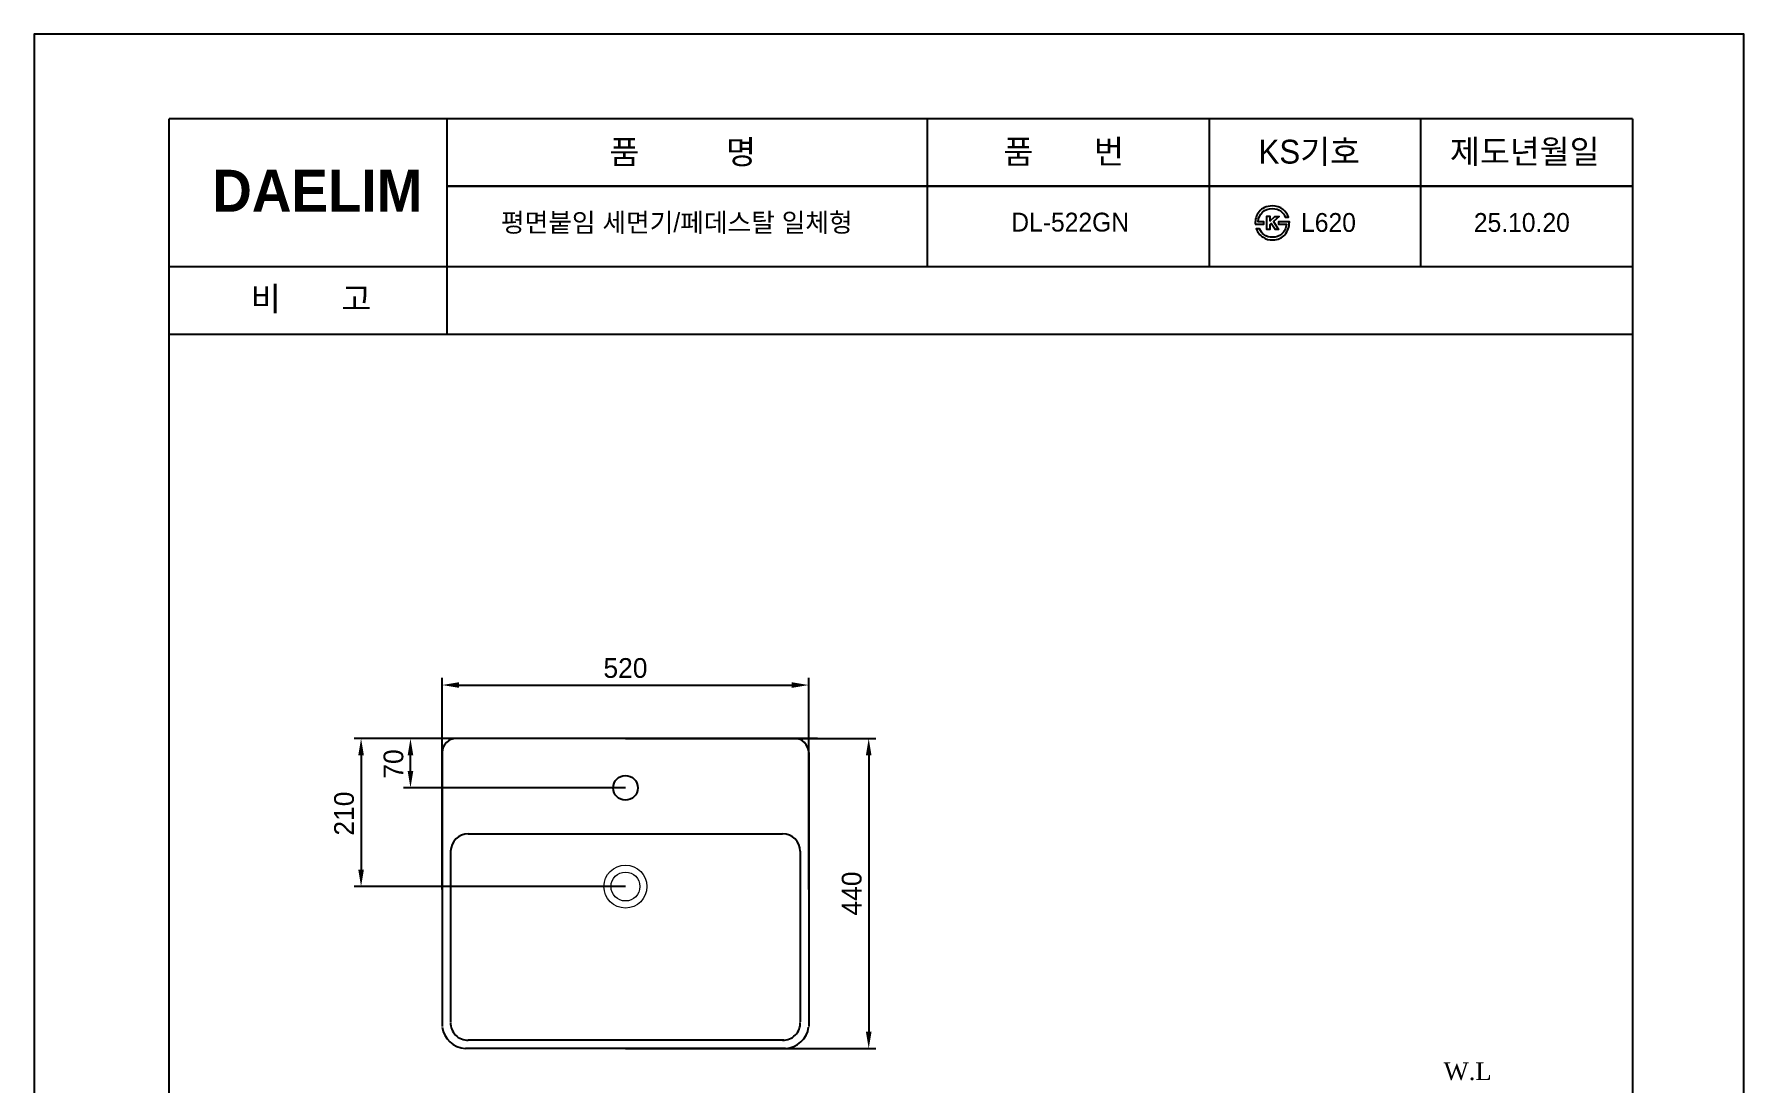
# Model space of a CAD drawing. Header units: millimetres. Extents: x 11684 to 14110, y -315 to 3115.
# Drawn here: x 11684 to 14110, y 1626 to 3115 of the extents above; entities that cross this region are included whole.
import ezdxf
from ezdxf.lldxf.tags import DXFTag

# ---------------------------------------------------------------- set-up
doc = ezdxf.new("R2010")
doc.units = ezdxf.units.MM
doc.header["$LTSCALE"] = 0.2
doc.linetypes.add('DASHED', pattern=[0.75, 0.5, -0.25])
doc.layers.add('DIM', color=3, linetype='Continuous', lineweight=15)
for name, color, linetype in [('ORTHO$3', 7, 'Continuous'), ('ORTHO$4', 7, 'Continuous'), ('YA', 7, 'Continuous')]:
    doc.layers.add(name, color=color, linetype=linetype)
doc.styles.add('h', font='', dxfattribs={"height": 28})
doc.styles.add('STYLE2', font='dutch.ttf', dxfattribs={"height": 25})
doc.styles.add('스타일1', font='txt.shx', dxfattribs={"bigfont": 'ghs.shx'})
doc.styles.get('h').set_extended_font_data('Haansoft Batang')
tags = doc.linetypes.add('CENTER', pattern=[50.8, 31.75, -6.35, 6.35, -6.35]).pattern_tags.tags
tags[10:11] = [DXFTag(74, 4), DXFTag(75, 0), DXFTag(340, '0'), DXFTag(46, 1.0), DXFTag(50, 0.0), DXFTag(44, 0.0), DXFTag(45, 0.0)]
tags[8:9] = [DXFTag(74, 4), DXFTag(75, 0), DXFTag(340, '0'), DXFTag(46, 1.0), DXFTag(50, 0.0), DXFTag(44, 0.0), DXFTag(45, 0.0)]
tags[6:7] = [DXFTag(74, 4), DXFTag(75, 0), DXFTag(340, '0'), DXFTag(46, 1.0), DXFTag(50, 0.0), DXFTag(44, 0.0), DXFTag(45, 0.0)]
tags[4:5] = [DXFTag(74, 4), DXFTag(75, 0), DXFTag(340, '0'), DXFTag(46, 1.0), DXFTag(50, 0.0), DXFTag(44, 0.0), DXFTag(45, 0.0)]
doc.dimstyles.new('AM_ISO$0', dxfattribs={"dimtxt": 28, "dimasz": 24, "dimexe": 10, "dimexo": 0, "dimgap": 10, "dimtad": 1, "dimdec": 0, "dimdsep": 46, "dimtxsty": 'h', "dimcen": -5, "dimclrd": 256, "dimclre": 256, "dimclrt": 256, "dimadec": 0, "dimazin": 2, "dimtp": 0.1, "dimtm": 0.1, "dimtfac": 0.71, "dimtdec": 0, "dimtmove": 0, "dimatfit": 3, "dimfxl": 0, "dimlwd": -1, "dimlwe": -1, "dimarcsym": 0})

# ---------------------------------------------------------------- blocks, each defined once
blk = doc.blocks.new('*D25')
at = {"linetype": 'ByBlock'}
for p, q in [((12522.9, 2116), (12207.9, 2116)), ((12217.9, 2070), (12217.9, 2092)), ((12522.9, 2046), (12207.9, 2046))]:
    blk.add_line(p, q, dxfattribs=at)
for points in [[(12213.9, 2092), (12221.9, 2092), (12217.9, 2116)], [(12213.9, 2070), (12221.9, 2070), (12217.9, 2046)]]:
    blk.add_solid(points)
at = {"layer": 'Defpoints', "color": 0}
for p in [(12217.9, 2116), (12522.9, 2116, 0.4), (12522.9, 2046, 0.4)]:
    blk.add_point(p, dxfattribs=at)
at = {"insert": (12193.9, 2079.9), "char_height": 28, "attachment_point": 5, "rotation": 90, "style": 'h'}
blk.add_mtext('70', dxfattribs=at)
blk = doc.blocks.new('*D24')
at = {"linetype": 'ByBlock'}
for p, q in [((12522.9, 2116), (12878, 2116)), ((12868, 2092), (12868, 1700.1)), ((12522.9, 1676.1), (12878, 1676.1))]:
    blk.add_line(p, q, dxfattribs=at)
for points in [[(12864, 2092), (12872, 2092), (12868, 2116)], [(12864, 1700.1), (12872, 1700.1), (12868, 1676.1)]]:
    blk.add_solid(points)
at = {"layer": 'Defpoints', "color": 0}
for p in [(12522.9, 2116), (12522.9, 1676.1), (12868, 1676.1)]:
    blk.add_point(p, dxfattribs=at)
at = {"insert": (12844, 1896.1), "char_height": 28, "attachment_point": 5, "rotation": 90, "style": 'h'}
blk.add_mtext('440', dxfattribs=at)
blk = doc.blocks.new('*D28')
at = {"linetype": 'ByBlock'}
for p, q in [((12262.9, 1901.7), (12262.9, 2201.9)), ((12286.9, 2191.9), (12758.9, 2191.9)), ((12782.9, 1901.7), (12782.9, 2201.9))]:
    blk.add_line(p, q, dxfattribs=at)
for points in [[(12286.9, 2195.9), (12286.9, 2187.9), (12262.9, 2191.9)], [(12758.9, 2195.9), (12758.9, 2187.9), (12782.9, 2191.9)]]:
    blk.add_solid(points)
at = {"layer": 'Defpoints', "color": 0}
for p in [(12782.9, 2191.9), (12262.9, 1901.7), (12782.9, 1901.7)]:
    blk.add_point(p, dxfattribs=at)
at = {"insert": (12522.9, 2215.9), "char_height": 28, "attachment_point": 5, "style": 'h'}
blk.add_mtext('520', dxfattribs=at)
blk = doc.blocks.new('*D30')
at = {"linetype": 'ByBlock'}
for p, q in [((12522.9, 2116), (12137.8, 2116)), ((12147.8, 2092), (12147.8, 1930)), ((12522.9, 1906), (12137.8, 1906))]:
    blk.add_line(p, q, dxfattribs=at)
at = {"linetype": 'DASHED'}
for points in [[(12143.8, 2092), (12151.8, 2092), (12147.8, 2116)], [(12143.8, 1930), (12151.8, 1930), (12147.8, 1906)]]:
    blk.add_solid(points, dxfattribs=at)
at = {"layer": 'Defpoints', "color": 0, "linetype": 'DASHED'}
for p in [(12522.9, 2116), (12147.8, 1906), (12522.9, 1906)]:
    blk.add_point(p, dxfattribs=at)
at = {"linetype": 'DASHED', "insert": (12123.8, 2009.5), "char_height": 28, "attachment_point": 5, "rotation": 90, "style": 'h'}
blk.add_mtext('210', dxfattribs=at)

msp = doc.modelspace()

# ---------------------------------------------------------------- linework, layer by layer
for p, q in [((12795.4, 2116, 0.4), (12250.4, 2116, 0.4)), ((12262.9, 2096), (12262.9, 1707.5)), ((12782.9, 2096), (12782.9, 1707.5)), ((12274.9, 1956), (12274.9, 1714)), ((12770.9, 1956), (12770.9, 1714)), ((12749.9, 1676.1, 0.4), (12295.8, 1676.1, 0.4)), ((12747.7, 1688.1, 0.4), (12299.9, 1688.1, 0.4)), ((12522.9, 1676.1, 0.4), (12749.9, 1676.1, 0.4))]:
    msp.add_line(p, q)
at = {"color": 7}
msp.add_line((12299.9, 1981, -0.4), (12745.9, 1981, -0.4), dxfattribs=at)
at = {"linetype": 'CENTER'}
for p, q in [((12262.9, 1911), (12262.9, 1707.5)), ((12782.9, 1911), (12782.9, 1707.5))]:
    msp.add_line(p, q, dxfattribs=at)
msp.add_circle((12522.9, 2046, 0.4), 17.5)
at = {"color": 0, "linetype": 'Continuous', "lineweight": 0}
for radius in [30.5, 20.5]:
    msp.add_circle((12522.9, 1906), radius, dxfattribs=at)
for centre, radius, start, end in [((12282.9, 2096), 20, 90, 180), ((12762.9, 2096), 20, 0, 90), ((12299.9, 1956, -0.4), 25, 90, 180), ((12745.9, 1956, -0.4), 25, 0, 90), ((12297.7, 1711.2, 0.8), 35.1, 187.5516, 266.9169), ((12298.9, 1712.2), 24.1, 177.7884, 272.2116), ((12746.8, 1712.2), 24.1, 267.7884, 2.2116), ((12748, 1711.2, 0.8), 35.1, 273.0831, 352.4484)]:
    msp.add_arc(centre, radius, start, end)
at = {"layer": 'ORTHO$3', "color": 2, "linetype": 'Continuous'}
for p, q in [((12522.9, 2116, -123.6), (12522.9, 2116, -79.6)), ((12522.9, 2116, -123.6), (12522.9, 2116, -79.6)), ((12522.9, 2116, 0.4), (12522.9, 2116, -123.6)), ((12522.9, 2116, -123.6), (12522.9, 2116, 0.4)), ((12522.9, 2116, -123.6), (12522.9, 2116, -123.6)), ((12522.9, 2116, -123.6), (12522.9, 2116, -123.6))]:
    msp.add_line(p, q, dxfattribs=at)
at = {"layer": 'ORTHO$4', "color": 2, "linetype": 'Continuous'}
for p, q in [((12522.9, 2116, -123.6), (12522.9, 2116, -79.6)), ((12522.9, 2116, -123.6), (12522.9, 2116, -79.6)), ((12522.9, 2116, 0.4), (12522.9, 2116, -123.6)), ((12522.9, 2116, -123.6), (12522.9, 2116, 0.4)), ((12522.9, 2116, -123.6), (12522.9, 2116, -123.6)), ((12522.9, 2116, -123.6), (12522.9, 2116, -123.6))]:
    msp.add_line(p, q, dxfattribs=at)
at = {"layer": 'YA', "color": 7}
for p, q in [((13951.4, 2995.5), (11875.4, 2995.5)), ((11875.4, 1925.3), (11875.4, 2995.5)), ((12269.9, 2689.5), (12269.9, 2995.5)), ((12951.4, 2785.5), (12951.4, 2995.5)), ((13351.4, 2785.5), (13351.4, 2995.5)), ((13351.4, 2785.5), (13351.4, 2995.5)), ((13651.4, 2785.5), (13651.4, 2995.5)), ((13651.4, 2785.5), (13651.4, 2995.5)), ((13951.4, 2995.5), (13951.4, -184.5)), ((13951.4, 2899.9), (12269.9, 2899.9)), ((13951.4, 2899.5), (12269.9, 2899.5)), ((13951.4, 2785.5), (11875.4, 2785.5)), ((13951.4, 2785.5), (11875.4, 2785.5)), ((13951.4, 2689.5), (11875.4, 2689.5)), ((13951.4, 2689.5), (11875.4, 2689.5)), ((11875.4, -184.5), (11875.4, 1925.3))]:
    msp.add_line(p, q, dxfattribs=at)
at = {"layer": 'YA', "color": 0}
msp.add_lwpolyline([(11684, -315), (14109.5, -315), (14109.5, 3115.4), (11684, 3115.4)], close=True, dxfattribs=at)
at = {"layer": 'YA', "color": 7}
msp.add_lwpolyline([(13437.1, 2850.3), (13444.3, 2856.8), (13450.1, 2856.8), (13442.1, 2849.4), (13449.6, 2838.1), (13444.6, 2838.1), (13439.2, 2846.7), (13437.1, 2844.8), (13437.1, 2838.1), (13432.7, 2838.1), (13432.7, 2857), (13437.1, 2857), (13437.1, 2850.3)], close=True, dxfattribs=at)
for points in [[(13416.4, 2845.7), (13416.2, 2849), (13416.6, 2852.2), (13417.5, 2855.3), (13418.4, 2858.4), (13419.9, 2861.1), (13421.9, 2863.5), (13424, 2866.1), (13426.5, 2868), (13429.5, 2869.4), (13432.7, 2870.9), (13436.3, 2871.7), (13440.2, 2871.7), (13446.4, 2871.7), (13451.6, 2870), (13455.8, 2866.6), (13459.2, 2863.9), (13461.9, 2860.3), (13463.7, 2855.8), (13463.7, 2855.8), (13459, 2855.8), (13459, 2855.8), (13458.1, 2858.7), (13456.1, 2861.3), (13453.2, 2863.6), (13449.5, 2866.5), (13445.3, 2868), (13440.7, 2868), (13435.1, 2868), (13430.4, 2866.3), (13426.7, 2863), (13422.9, 2859.5), (13420.9, 2854.9), (13420.6, 2849.2), (13420.6, 2849.2), (13428.4, 2849.2), (13428.4, 2849.2), (13428.4, 2849.2), (13428.4, 2845.7), (13428.4, 2845.7), (13428.4, 2845.7), (13416.4, 2845.7), (13416.4, 2845.7), (13416.4, 2845.7), (13416.4, 2845.7), (13416.4, 2845.7)], [(13464.8, 2849.2), (13464.9, 2845.7), (13464.3, 2842.3), (13463.2, 2839.1), (13462.1, 2836), (13460.5, 2833.3), (13458.4, 2830.9), (13456.3, 2828.5), (13453.8, 2826.7), (13450.9, 2825.4), (13448, 2824.1), (13444.9, 2823.4), (13441.6, 2823.4), (13436.2, 2823.3), (13431.5, 2824.6), (13427.4, 2827.2), (13423.1, 2830), (13419.9, 2834), (13417.8, 2839.2), (13417.8, 2839.2), (13422.2, 2839.2), (13422.2, 2839.2), (13424, 2835.8), (13426.2, 2833.1), (13428.6, 2831.1), (13432.2, 2828.3), (13436.6, 2827), (13441.6, 2827.3), (13446, 2827.3), (13450, 2828.7), (13453.6, 2831.6), (13457.8, 2835), (13460.1, 2839.7), (13460.6, 2845.7), (13460.6, 2845.7), (13449.4, 2845.7), (13449.4, 2845.7), (13449.4, 2845.7), (13449.4, 2849.2), (13449.4, 2849.2), (13449.4, 2849.2), (13464.8, 2849.2), (13464.8, 2849.2), (13464.8, 2849.2), (13464.8, 2849.2), (13464.8, 2849.2)]]:
    msp.add_open_spline(points, degree=3, knots=[0, 0, 0, 0, 1, 1, 1, 2, 2, 2, 3, 3, 3, 4, 4, 4, 5, 5, 5, 6, 6, 6, 7, 7, 7, 8, 8, 8, 9, 9, 9, 10, 10, 10, 11, 11, 11, 12, 12, 12, 13, 13, 13, 14, 14, 14, 15, 15, 15, 15], dxfattribs=at)

# ---------------------------------------------------------------- texts
at = {"layer": 'DIM', "color": 0, "char_height": 33.819, "attachment_point": 1, "style": '스타일1'}
for s, insert in [('{\\fGulim|b0|i0|c129|p50;품          명}', (12500.2, 2965.1)), ('{\\fGulim|b0|i0|c129|p50;품       번}', (13059.2, 2965.6)), ('{\\fGulim|b0|i0|c129|p50;KS기호}', (13421.1, 2965.6)), ('{\\fGulim|b0|i0|c129|p50;제도년월일}', (13692.7, 2965.6)), ('{\\fGulim|b0|i0|c129|p50;비       고}', (11991.4, 2756.9))]:
    msp.add_mtext(s, dxfattribs=dict(at, insert=insert))
at = {"layer": 'DIM', "color": 0, "attachment_point": 1}
for s, insert, char_height, width, style in [('{\\fGulim|b0|i0|c129|p50;평면붙임 세면기/페데스탈 일체형}', (12346.2, 2861.6), 26.746, 550.695, '스타일1'), ('{\\fGulim|b0|i0|c129|p50;DL-522GN}', (13070.2, 2862.1), 26.746, 168.306, '스타일1'), ('{\\fGulim|b0|i0|c129|p50;L620}', (13481.4, 2861.6), 26.746, 168.306, '스타일1'), ('{\\fGulim|b0|i0|c129|p50;25.10.20}', (13726.5, 2861.6), 26.746, 168.306, '스타일1'), ('W.L', (13683.6, 1656.4), 25, 84.082, 'STYLE2')]:
    msp.add_mtext(s, dxfattribs=dict(at, insert=insert, char_height=char_height, width=width, style=style))
at = {"layer": 'YA', "color": 7, "insert": (11936.7, 2923), "char_height": 59.437, "width": 290.871, "attachment_point": 1, "style": 'h'}
msp.add_mtext('{\\fHYGraphic-Medium|b1|i0|c129|p18;DAELIM}', dxfattribs=at)

# ---------------------------------------------------------------- dimensions: what is measured, and where the dimension line sits
dim = msp.add_linear_dim(base=(12782.9, 2191.9), p1=(12262.9, 1901.7), p2=(12782.9, 1901.7), dimstyle='AM_ISO$0')
dim.commit()
dim.dimension.update_dxf_attribs({"geometry": '*D28', "text_midpoint": (12522.9, 2215.9)})
at = {"color": 7, "linetype": 'DASHED'}
dim = msp.add_linear_dim(base=(12147.8, 1906), p1=(12522.9, 2116), p2=(12522.9, 1906), angle=90, dimstyle='AM_ISO$0', dxfattribs=at)
dim.commit()
dim.dimension.update_dxf_attribs({"geometry": '*D30', "text_midpoint": (12147.8, 2009.5), "dimtype": 160})
dim = msp.add_linear_dim(base=(12217.9, 2116), p1=(12522.9, 2046, 0.4), p2=(12522.9, 2116, 0.4), angle=90, dimstyle='AM_ISO$0')
dim.commit()
dim.dimension.update_dxf_attribs({"geometry": '*D25', "text_midpoint": (12217.9, 2079.9), "dimtype": 160})
dim = msp.add_linear_dim(base=(12868, 1676.1), p1=(12522.9, 2116), p2=(12522.9, 1676.1), angle=90, dimstyle='AM_ISO$0')
dim.commit()
dim.dimension.update_dxf_attribs({"geometry": '*D24', "text_midpoint": (12844, 1896.1)})

doc.saveas('drawing.dxf')
